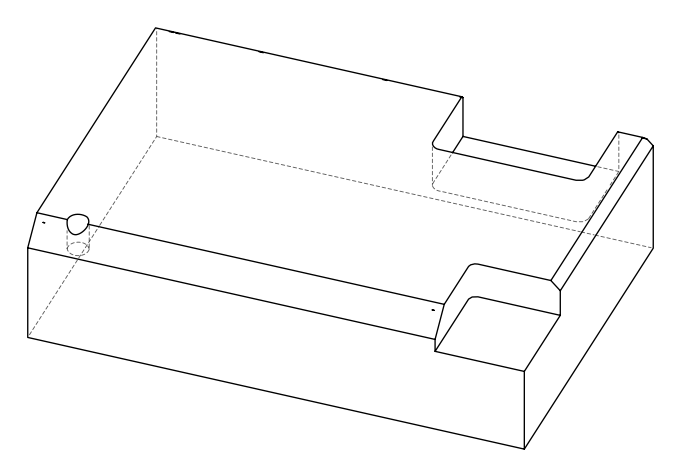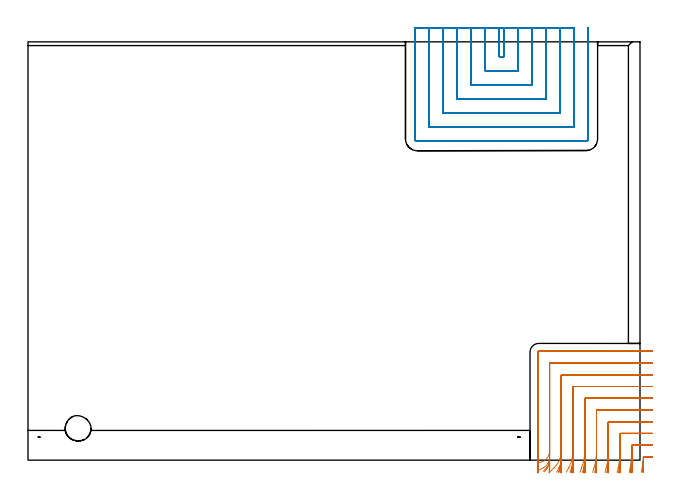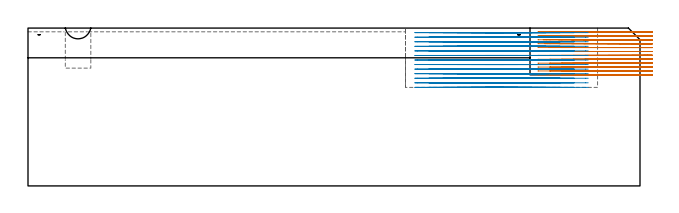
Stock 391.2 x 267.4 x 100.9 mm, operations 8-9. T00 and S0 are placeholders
(PLAN: 9 operations, 5 tool changes, 95 min)
(1 SPOT_DRILL | STEP1POCKET | NXT0321_9005460120000 | 0.03 min | 3 mm3)
(2 DRILL_BLIND_HOLE_INTO_CENTER | STEP1POCKET | NXT0301_128 | 0.11 min | 2762 mm3)
(3 MILL_ROUGH_BLIND_HOLE_CONTOUR | STEP1POCKET | NXT0201_013 | Spiral | 0.78 min | 2572 mm3)
(4 AREA_MILL | FG_CHAMFER_SURFACE | UGT0205_001 | 2.08 min | 701 mm3)
(5 AREA_MILL_1 | FG_CHAMFER_SURFACE_1 | UGT0205_001 | 18.32 min | 59092 mm3)
(6 AREA_MILL_2 | FG_CHAMFER_SURFACE_2 | UGT0205_001 | 4.82 min | 5421 mm3)
(7 AREA_MILL_3 | FG_CHAMFER_SURFACE_3 | UGT0205_001 | 0.32 min | 46 mm3)
(8 MILL_CORNER_NOTCH_RECTANGULAR | CORNER_NOTCH_RECTANGULAR | NXT0201_013 | Follow Part, ap 2.5, ae 75% | 22.7 min | 155088 mm3)
(9 MILL_SLOT | SLOT_PARTIAL_RECTANGULAR | NXT0201_011 | Follow Part, ap 3, ae 75% | 45.79 min | 323006 mm3)
(TOOL NXT0321_9005460120000 | NC Spot Drill, 142deg, 12mm, Carbide, Uncoated | D12 PA142 FL30 Z2)
(TOOL NXT0301_128 | Carbide Drill 12mm [861.1-1200-036A1-GP GC34] | D12 PA150 FL37.4 Z2)
(TOOL NXT0201_013 | ENDMILL 10mm | D10 FL30 Z4)
(TOOL UGT0205_001 | Chamfer Mill 20 x 3 x 45 deg. | D20 FL50 Z2)
(TOOL NXT0201_011 | ENDMILL 12mm [2P460-1200-NA 1630] | D12 FL38 Z6)
(OP 8 MILL_CORNER_NOTCH_RECTANGULAR)
G17 G21 G94 G90
T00 M6
G54
G17 G0 G90 X399.2 Y2.107 S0 M3
G43 Z110.901 H0
Z98.409
G94 G1 X396.2 Y2.1 F250.
X396.04 F500.
X393.759
G3 X393.265 Y1.636 R0.5
G2 X392.543 Y-4.816 R67.5
G1 X392.066 Y-7.778 F250.
G0 Z110.901
X399.2 Y9.608
Z98.409
G1 X396.2 Y9.6
X396.04 F500.
X386.395
G3 X385.9 Y9.105 R0.5
G1 Y5.906
G2 X384.9 Y-5. R60.
G1 X384.355 Y-7.95 F250.
G0 Z110.901
X399.2 Y17.109
Z98.409
G1 X396.2 Y17.1
X396.04 F500.
X378.896
G3 X378.4 Y16.604 R0.5
G1 Y5.906
G2 X377.255 Y-5. R52.5
G1 X376.631 Y-7.935 F250.
G0 Z110.901
X399.2 Y24.611
Z98.409
G1 X396.2 Y24.6
X396.04 F500.
X371.396
G3 X370.9 Y24.104 R0.5
G1 Y5.906
G2 X369.558 Y-5. R45.
G1 X368.831 Y-7.911 F250.
G0 Z110.901
X399.2 Y32.113
Z98.409
G1 X396.2 Y32.1
X396.04 F500.
X363.896
G3 X363.4 Y31.604 R0.5
G1 Y5.906
G2 X361.779 Y-5. R37.5
G1 X360.906 Y-7.87 F250.
G0 Z110.901
X399.2 Y39.616
Z98.409
G1 X396.2 Y39.6
X396.04 F500.
X356.396
G3 X355.9 Y39.104 R0.5
G1 Y5.906
G2 X353.847 Y-5. R30.
G1 X352.757 Y-7.795 F250.
G0 Z110.901
X399.2 Y47.122
Z98.409
G1 X396.2 Y47.101
X396.04 Y47.1 F500.
X348.896
G3 X348.4 Y46.604 R0.5
G1 Y5.906
G2 X345.58 Y-5. R22.5
G1 X344.126 Y-7.624 F250.
G0 Z110.901
X399.2 Y54.633
Z98.409
G1 X396.2 Y54.601
X396.04 Y54.6 F500.
X341.397
G3 X340.9 Y54.103 R0.5
G1 Y5.906
G2 X336.198 Y-5. R15.
G1 X334.017 Y-7.06 F250.
G0 Z110.901
X399.199 Y62.166
Z98.409
G1 X396.2 Y62.102
X396.04 Y62.1 F500.
X333.897
G3 X333.4 Y61.603 R0.5
G1 Y5.906
G2 X326.159 Y-1.589 R7.5
G0 Z110.901
X399.04 Y69.6
Z98.409
G1 X396.04 F250.
X326.4 F500.
G3 X325.9 Y69.1 R0.5
G1 Y5.906
Y2.906 F250.
G0 Z110.901
X399.2 Y2.1
Z95.917
G1 X396.2
X393.895 F500.
G3 X393.4 Y1.606 R0.5
G2 X393.102 Y-4.624 R67.5
G1 X392.82 Y-7.611 F250.
G0 Z110.901
X399.2 Y9.6
Z95.917
G1 X396.2
X386.395 F500.
G3 X385.9 Y9.105 R0.5
G1 Y1.716
G2 X385.523 Y-5. R60.
G1 X385.187 Y-7.981 F250.
G0 Z110.901
X399.2 Y17.1
Z95.917
G1 X396.2
X378.896 F500.
G3 X378.4 Y16.604 R0.5
G1 Y1.716
G2 X377.969 Y-5. R52.5
G1 X377.585 Y-7.975 F250.
G0 Z110.901
X399.2 Y24.6
Z95.917
G1 X396.2
X371.396 F500.
G3 X370.9 Y24.104 R0.5
G1 Y1.716
G2 X370.396 Y-5. R45.
G1 X369.948 Y-7.966 F250.
G0 Z110.901
X399.2 Y32.1
Z95.917
G1 X396.2
X363.896 F500.
G3 X363.4 Y31.604 R0.5
G1 Y1.716
G2 X362.794 Y-5. R37.5
G1 X362.256 Y-7.951 F250.
G0 Z110.901
X399.2 Y39.6
Z95.917
G1 X396.2
X356.396 F500.
G3 X355.9 Y39.104 R0.5
G1 Y1.716
G2 X355.139 Y-5. R30.
G1 X354.467 Y-7.924 F250.
G0 Z110.901
X399.2 Y47.1
Z95.917
G1 X396.2
X348.896 F500.
G3 X348.4 Y46.604 R0.5
G1 Y1.716
G2 X347.374 Y-5. R22.5
G1 X346.479 Y-7.863 F250.
G0 Z110.901
X399.2 Y54.6
Z95.917
G1 X396.2
X341.397 F500.
G3 X340.9 Y54.103 R0.5
G1 Y1.716
G2 X339.312 Y-5. R15.
G1 X337.969 Y-7.682 F250.
G0 Z110.901
X399.2 Y62.1
Z95.917
G1 X396.2
X333.897 F500.
G3 X333.4 Y61.603 R0.5
G1 Y1.716
G2 X329.575 Y-4.821 R7.5
G1 X326.96 Y-6.292 F250.
G0 Z110.901
X399.2 Y69.6
Z95.917
G1 X396.2
X326.4 F500.
G3 X325.9 Y69.1 R0.5
G1 Y1.716
Y-1.284 F250.
G0 Z110.901
X399.2 Y2.1
Z93.425
G1 X396.2
X393.895 F500.
G3 X393.4 Y1.605 R0.5
G1 Y0.09
G2 X393.239 Y-4.565 R67.5
G1 X393.032 Y-7.558 F250.
G0 Z110.901
X399.2 Y9.6
Z93.425
G1 X396.2
X386.395 F500.
G3 X385.9 Y9.105 R0.5
G1 Y0.09
G2 X385.684 Y-5. R60.
G1 X385.429 Y-7.989 F250.
G0 Z110.901
X399.2 Y17.1
Z93.425
G1 X396.2
X378.896 F500.
G3 X378.4 Y16.604 R0.5
G1 Y0.09
G2 X378.153 Y-5. R52.5
G1 X377.862 Y-7.986 F250.
G0 Z110.901
X399.2 Y24.6
Z93.425
G1 X396.2
X371.396 F500.
G3 X370.9 Y24.104 R0.5
G1 Y0.09
G2 X370.611 Y-5. R45.
G1 X370.272 Y-7.981 F250.
G0 Z110.901
X399.2 Y32.1
Z93.425
G1 X396.2
X363.896 F500.
G3 X363.4 Y31.604 R0.5
G1 Y0.09
G2 X363.053 Y-5. R37.5
G1 X362.646 Y-7.972 F250.
G0 Z110.901
X399.2 Y39.6
Z93.425
G1 X396.2
X356.396 F500.
G3 X355.9 Y39.104 R0.5
G1 Y0.09
G2 X355.465 Y-5. R30.
G1 X354.956 Y-7.957 F250.
G0 Z110.901
X399.2 Y47.1
Z93.425
G1 X396.2
X348.896 F500.
G3 X348.4 Y46.604 R0.5
G1 Y0.09
G2 X347.817 Y-5. R22.5
G1 X347.138 Y-7.922 F250.
G0 Z110.901
X399.2 Y54.6
Z93.425
G1 X396.2
X341.397 F500.
G3 X340.9 Y54.103 R0.5
G1 Y0.09
G2 X340.01 Y-5. R15.
G1 X338.992 Y-7.822 F250.
G0 Z110.901
X399.2 Y62.1
Z93.425
G1 X396.2
X333.897 F500.
G3 X333.4 Y61.603 R0.5
G1 Y0.09
G2 X331.408 Y-5. R7.5
G1 X329.372 Y-7.203 F250.
G0 Z110.901
X399.2 Y69.6
Z93.425
G1 X396.2
X326.4 F500.
G3 X325.9 Y69.1 R0.5
G1 Y0.09
Y-2.91 F250.
G0 Z110.901
X399.2 Y2.1
Z90.934
G1 X396.2
X393.895 F500.
G3 X393.4 Y1.605 R0.5
G1 Y-0.61
G2 X393.285 Y-4.544 R67.5
G1 X393.11 Y-7.539 F250.
G0 Z110.901
X399.2 Y9.6
Z90.934
G1 X396.2
X386.395 F500.
G3 X385.9 Y9.105 R0.5
G1 Y-0.61
G2 X385.739 Y-5. R60.
G1 X385.52 Y-7.992 F250.
G0 Z110.901
X399.2 Y17.1
Z90.934
G1 X396.2
X378.896 F500.
G3 X378.4 Y16.604 R0.5
G1 Y-0.61
G2 X378.216 Y-5. R52.5
G1 X377.965 Y-7.989 F250.
G0 Z110.901
X399.2 Y24.6
Z90.934
G1 X396.2
X371.396 F500.
G3 X370.9 Y24.104 R0.5
G1 Y-0.61
G2 X370.685 Y-5. R45.
G1 X370.393 Y-7.986 F250.
G0 Z110.901
X399.2 Y32.1
Z90.934
G1 X396.2
X363.896 F500.
G3 X363.4 Y31.604 R0.5
G1 Y-0.61
G2 X363.142 Y-5. R37.5
G1 X362.791 Y-7.979 F250.
G0 Z110.901
X399.2 Y39.6
Z90.934
G1 X396.2
X356.396 F500.
G3 X355.9 Y39.104 R0.5
G1 Y-0.61
G2 X355.577 Y-5. R30.
G1 X355.138 Y-7.968 F250.
G0 Z110.901
X399.2 Y47.1
Z90.934
G1 X396.2
X348.896 F500.
G3 X348.4 Y46.604 R0.5
G1 Y-0.61
G2 X347.968 Y-5. R22.5
G1 X347.382 Y-7.942 F250.
G0 Z110.901
X399.2 Y54.6
Z90.934
G1 X396.2
X341.397 F500.
G3 X340.9 Y54.103 R0.5
G1 Y-0.61
G2 X340.243 Y-5. R15.
G1 X339.365 Y-7.869 F250.
G0 Z110.901
X399.2 Y62.1
Z90.934
G1 X396.2
X333.897 F500.
G3 X333.4 Y61.603 R0.5
G1 Y-0.61
G2 X331.981 Y-5. R7.5
G1 X330.225 Y-7.432 F250.
G0 Z110.901
X399.2 Y69.6
Z90.934
G1 X396.2
X326.4 F500.
G3 X325.9 Y69.1 R0.5
G1 Y-0.61
Y-3.61 F250.
G0 Z110.901
X399.2 Y2.1
Z88.442
G1 X396.2
X393.895 F500.
G3 X393.4 Y1.605 R0.5
G1 Y-4.064
G2 X393.399 Y-4.491 R67.5
G1 X393.38 Y-7.491 F250.
G0 Z110.901
X399.2 Y9.6
Z88.442
G1 X396.2
X386.395 F500.
G3 X385.9 Y9.105 R0.5
G1 Y-4.064
G2 X385.893 Y-5. R60.
G1 X385.846 Y-8. F250.
G0 Z110.901
X399.2 Y17.1
Z88.442
G1 X396.2
X378.896 F500.
G3 X378.4 Y16.604 R0.5
G1 Y-4.064
G2 X378.392 Y-5. R52.5
G1 X378.338 Y-8. F250.
G0 Z110.901
X399.2 Y24.6
Z88.442
G1 X396.2
X371.396 F500.
G3 X370.9 Y24.104 R0.5
G1 Y-4.064
G2 X370.89 Y-5. R45.
G1 X370.828 Y-7.999 F250.
G0 Z110.901
X399.2 Y32.1
Z88.442
G1 X396.2
X363.896 F500.
G3 X363.4 Y31.604 R0.5
G1 Y-4.064
G2 X363.388 Y-5. R37.5
G1 X363.313 Y-7.999 F250.
G0 Z110.901
X399.2 Y39.6
Z88.442
G1 X396.2
X356.396 F500.
G3 X355.9 Y39.104 R0.5
G1 Y-4.064
G2 X355.885 Y-5. R30.
G1 X355.792 Y-7.999 F250.
G0 Z110.901
X399.2 Y47.1
Z88.442
G1 X396.2
X348.896 F500.
G3 X348.4 Y46.604 R0.5
G1 Y-4.064
G2 X348.381 Y-5. R22.5
G1 X348.256 Y-7.997 F250.
G0 Z110.901
X399.2 Y54.6
Z88.442
G1 X396.2
X341.397 F500.
G3 X340.9 Y54.103 R0.5
G1 Y-4.064
G2 X340.871 Y-5. R15.
G1 X340.684 Y-7.994 F250.
G0 Z110.901
X399.2 Y62.1
Z88.442
G1 X396.2
X333.897 F500.
G3 X333.4 Y61.603 R0.5
G1 Y-4.064
G2 X333.341 Y-5. R7.5
G1 X332.967 Y-7.977 F250.
G0 Z110.901
X399.2 Y69.6
Z88.442
G1 X396.2
X326.4 F500.
G3 X325.9 Y69.1 R0.5
G1 Y-4.064
Y-7.064 F250.
G0 Z110.901
X399.2 Y2.1
Z85.95
G1 X396.2
X393.895 F500.
G3 X393.4 Y1.605 R0.5
G1 Y-4.49
Y-7.49 F250.
G0 Z110.901
X399.2 Y9.6
Z85.95
G1 X396.2
X386.395 F500.
G3 X385.9 Y9.105 R0.5
G1 Y1.605
Y-5.
X385.899 Y-8. F250.
G0 Z110.901
X399.2 Y17.1
Z85.95
G1 X396.2
X378.896 F500.
G3 X378.4 Y16.604 R0.5
G1 Y9.105
Y-5.
X378.399 Y-8. F250.
G0 Z110.901
X399.2 Y24.6
Z85.95
G1 X396.2
X371.396 F500.
G3 X370.9 Y24.104 R0.5
G1 Y16.604
Y-5.
X370.899 Y-8. F250.
G0 Z110.901
X399.2 Y32.1
Z85.95
G1 X396.2
X363.896 F500.
G3 X363.4 Y31.604 R0.5
G1 Y24.104
Y-5.
X363.399 Y-8. F250.
G0 Z110.901
X399.2 Y39.6
Z85.95
G1 X396.2
X356.396 F500.
G3 X355.9 Y39.104 R0.5
G1 Y31.604
Y-5.
X355.899 Y-8. F250.
G0 Z110.901
X399.2 Y47.1
Z85.95
G1 X396.2
X348.896 F500.
G3 X348.4 Y46.604 R0.5
G1 Y39.104
Y-5.
X348.398 Y-8. F250.
G0 Z110.901
X399.2 Y54.6
Z85.95
G1 X396.2
X341.397 F500.
G3 X340.9 Y54.103 R0.5
G1 Y46.604
Y-5.
X340.898 Y-8. F250.
G0 Z110.901
X399.2 Y62.1
Z85.95
G1 X396.2
X333.897 F500.
G3 X333.4 Y61.603 R0.5
G1 Y54.103
Y-5.
X333.395 Y-8. F250.
G0 Z110.901
X399.2 Y69.6
Z85.95
G1 X396.2
X326.4 F500.
G3 X325.9 Y69.1 R0.5
G1 Y-4.989
Y-7.989 F250.
G0 Z110.901
X399.2 Y2.1
Z83.459
G1 X396.2
X393.895 F500.
G3 X393.4 Y1.605 R0.5
G1 Y-4.49
Y-7.49 F250.
G0 Z110.901
X399.2 Y9.6
Z83.459
G1 X396.2
X386.395 F500.
G3 X385.9 Y9.105 R0.5
G1 Y-5.
Y-8. F250.
G0 Z110.901
X399.2 Y17.1
Z83.459
G1 X396.2
X378.896 F500.
G3 X378.4 Y16.604 R0.5
G1 Y-5.
Y-8. F250.
G0 Z110.901
X399.2 Y24.6
Z83.459
G1 X396.2
X371.396 F500.
G3 X370.9 Y24.104 R0.5
G1 Y-5.
Y-8. F250.
G0 Z110.901
X399.2 Y32.1
Z83.459
G1 X396.2
X363.896 F500.
G3 X363.4 Y31.604 R0.5
G1 Y-5.
Y-8. F250.
G0 Z110.901
X399.2 Y39.6
Z83.459
G1 X396.2
X356.396 F500.
G3 X355.9 Y39.104 R0.5
G1 Y-5.
Y-8. F250.
G0 Z110.901
X399.2 Y47.1
Z83.459
G1 X396.2
X348.896 F500.
G3 X348.4 Y46.604 R0.5
G1 Y-5.
Y-8. F250.
G0 Z110.901
X399.2 Y54.6
Z83.459
G1 X396.2
X341.397 F500.
G3 X340.9 Y54.103 R0.5
G1 Y-5.
Y-8. F250.
G0 Z110.901
X399.2 Y62.1
Z83.459
G1 X396.2
X333.897 F500.
G3 X333.4 Y61.603 R0.5
G1 Y-5.
Y-8. F250.
G0 Z110.901
X399.2 Y69.6
Z83.459
G1 X396.2
X326.4 F500.
G3 X325.9 Y69.1 R0.5
G1 Y-5.
Y-8. F250.
G0 Z110.901
X399.2 Y2.1
Z80.967
G1 X396.2
X393.895 F500.
G3 X393.4 Y1.605 R0.5
G1 Y-4.49
Y-7.49 F250.
G0 Z110.901
X399.2 Y9.6
Z80.967
G1 X396.2
X386.395 F500.
G3 X385.9 Y9.105 R0.5
G1 Y-5.
Y-8. F250.
G0 Z110.901
X399.2 Y17.1
Z80.967
G1 X396.2
X378.896 F500.
G3 X378.4 Y16.604 R0.5
G1 Y-5.
Y-8. F250.
G0 Z110.901
X399.2 Y24.6
Z80.967
G1 X396.2
X371.396 F500.
G3 X370.9 Y24.104 R0.5
G1 Y-5.
Y-8. F250.
G0 Z110.901
X399.2 Y32.1
Z80.967
G1 X396.2
X363.896 F500.
G3 X363.4 Y31.604 R0.5
G1 Y-5.
Y-8. F250.
G0 Z110.901
X399.2 Y39.6
Z80.967
G1 X396.2
X356.396 F500.
G3 X355.9 Y39.104 R0.5
G1 Y-5.
Y-8. F250.
G0 Z110.901
X399.2 Y47.1
Z80.967
G1 X396.2
X348.896 F500.
G3 X348.4 Y46.604 R0.5
G1 Y-5.
Y-8. F250.
G0 Z110.901
X399.2 Y54.6
Z80.967
G1 X396.2
X341.397 F500.
G3 X340.9 Y54.103 R0.5
G1 Y-5.
Y-8. F250.
G0 Z110.901
X399.2 Y62.1
Z80.967
G1 X396.2
X333.897 F500.
G3 X333.4 Y61.603 R0.5
G1 Y-5.
Y-8. F250.
G0 Z110.901
X399.2 Y69.6
Z80.967
G1 X396.2
X326.4 F500.
G3 X325.9 Y69.1 R0.5
G1 Y-5.
Y-8. F250.
G0 Z110.901
X399.2 Y2.1
Z78.475
G1 X396.2
X393.895 F500.
G3 X393.4 Y1.605 R0.5
G1 Y-4.49
Y-7.49 F250.
G0 Z110.901
X399.2 Y9.6
Z78.475
G1 X396.2
X386.395 F500.
G3 X385.9 Y9.105 R0.5
G1 Y-5.
Y-8. F250.
G0 Z110.901
X399.2 Y17.1
Z78.475
G1 X396.2
X378.896 F500.
G3 X378.4 Y16.604 R0.5
G1 Y-5.
Y-8. F250.
G0 Z110.901
X399.2 Y24.6
Z78.475
G1 X396.2
X371.396 F500.
G3 X370.9 Y24.104 R0.5
G1 Y-5.
Y-8. F250.
G0 Z110.901
X399.2 Y32.1
Z78.475
G1 X396.2
X363.896 F500.
G3 X363.4 Y31.604 R0.5
G1 Y-5.
Y-8. F250.
G0 Z110.901
X399.2 Y39.6
Z78.475
G1 X396.2
X356.396 F500.
G3 X355.9 Y39.104 R0.5
G1 Y-5.
Y-8. F250.
G0 Z110.901
X399.2 Y47.1
Z78.475
G1 X396.2
X348.896 F500.
G3 X348.4 Y46.604 R0.5
G1 Y-5.
Y-8. F250.
G0 Z110.901
X399.2 Y54.6
Z78.475
G1 X396.2
X341.397 F500.
G3 X340.9 Y54.103 R0.5
G1 Y-5.
Y-8. F250.
G0 Z110.901
X399.2 Y62.1
Z78.475
G1 X396.2
X333.897 F500.
G3 X333.4 Y61.603 R0.5
G1 Y-5.
Y-8. F250.
G0 Z110.901
X399.2 Y69.6
Z78.475
G1 X396.2
X326.4 F500.
G3 X325.9 Y69.1 R0.5
G1 Y-5.
Y-8. F250.
G0 Z110.901
X399.2 Y2.1
Z75.983
G1 X396.2
X393.895 F500.
G3 X393.4 Y1.605 R0.5
G1 Y-4.49
Y-7.49 F250.
G0 Z110.901
X399.2 Y9.6
Z75.983
G1 X396.2
X386.395 F500.
G3 X385.9 Y9.105 R0.5
G1 Y-5.
Y-8. F250.
G0 Z110.901
X399.2 Y17.1
Z75.983
G1 X396.2
X378.896 F500.
G3 X378.4 Y16.604 R0.5
G1 Y-5.
Y-8. F250.
G0 Z110.901
X399.2 Y24.6
Z75.983
G1 X396.2
X371.396 F500.
G3 X370.9 Y24.104 R0.5
G1 Y-5.
Y-8. F250.
G0 Z110.901
X399.2 Y32.1
Z75.983
G1 X396.2
X363.896 F500.
G3 X363.4 Y31.604 R0.5
G1 Y-5.
Y-8. F250.
G0 Z110.901
X399.2 Y39.6
Z75.983
G1 X396.2
X356.396 F500.
G3 X355.9 Y39.104 R0.5
G1 Y-5.
Y-8. F250.
G0 Z110.901
X399.2 Y47.1
Z75.983
G1 X396.2
X348.896 F500.
G3 X348.4 Y46.604 R0.5
G1 Y-5.
Y-8. F250.
G0 Z110.901
X399.2 Y54.6
Z75.983
G1 X396.2
X341.397 F500.
G3 X340.9 Y54.103 R0.5
G1 Y-5.
Y-8. F250.
G0 Z110.901
X399.2 Y62.1
Z75.983
G1 X396.2
X333.897 F500.
G3 X333.4 Y61.603 R0.5
G1 Y-5.
Y-8. F250.
G0 Z110.901
X399.2 Y69.6
Z75.983
G1 X396.2
X326.4 F500.
G3 X325.9 Y69.1 R0.5
G1 Y-5.
Y-8. F250.
G0 Z110.901
X399.2 Y2.1
Z73.492
G1 X396.2
X393.895 F500.
G3 X393.4 Y1.605 R0.5
G1 Y-4.49
Y-7.49 F250.
G0 Z110.901
X399.2 Y9.6
Z73.492
G1 X396.2
X386.395 F500.
G3 X385.9 Y9.105 R0.5
G1 Y-5.
Y-8. F250.
G0 Z110.901
X399.2 Y17.1
Z73.492
G1 X396.2
X378.896 F500.
G3 X378.4 Y16.604 R0.5
G1 Y-5.
Y-8. F250.
G0 Z110.901
X399.2 Y24.6
Z73.492
G1 X396.2
X371.396 F500.
G3 X370.9 Y24.104 R0.5
G1 Y-5.
Y-8. F250.
G0 Z110.901
X399.2 Y32.1
Z73.492
G1 X396.2
X363.896 F500.
G3 X363.4 Y31.604 R0.5
G1 Y-5.
Y-8. F250.
G0 Z110.901
X399.2 Y39.6
Z73.492
G1 X396.2
X356.396 F500.
G3 X355.9 Y39.104 R0.5
G1 Y-5.
Y-8. F250.
G0 Z110.901
X399.2 Y47.1
Z73.492
G1 X396.2
X348.896 F500.
G3 X348.4 Y46.604 R0.5
G1 Y-5.
Y-8. F250.
G0 Z110.901
X399.2 Y54.6
Z73.492
G1 X396.2
X341.397 F500.
G3 X340.9 Y54.103 R0.5
G1 Y-5.
Y-8. F250.
G0 Z110.901
X399.2 Y62.1
Z73.492
G1 X396.2
X333.897 F500.
G3 X333.4 Y61.603 R0.5
G1 Y-5.
Y-8. F250.
G0 Z110.901
X399.2 Y69.6
Z73.492
G1 X396.2
X326.4 F500.
G3 X325.9 Y69.1 R0.5
G1 Y-5.
Y-8. F250.
G0 Z110.901
X399.2 Y2.1
Z71.
G1 X396.2
X393.895 F500.
G3 X393.4 Y1.605 R0.5
G1 Y-4.49
Y-7.49 F250.
G0 Z110.901
X399.2 Y9.6
Z71.
G1 X396.2
X386.395 F500.
G3 X385.9 Y9.105 R0.5
G1 Y-5.
Y-8. F250.
G0 Z110.901
X399.2 Y17.1
Z71.
G1 X396.2
X378.896 F500.
G3 X378.4 Y16.604 R0.5
G1 Y-5.
Y-8. F250.
G0 Z110.901
X399.2 Y24.6
Z71.
G1 X396.2
X371.396 F500.
G3 X370.9 Y24.104 R0.5
G1 Y-5.
Y-8. F250.
G0 Z110.901
X399.2 Y32.1
Z71.
G1 X396.2
X363.896 F500.
G3 X363.4 Y31.604 R0.5
G1 Y-5.
Y-8. F250.
G0 Z110.901
X399.2 Y39.6
Z71.
G1 X396.2
X356.396 F500.
G3 X355.9 Y39.104 R0.5
G1 Y-5.
Y-8. F250.
G0 Z110.901
X399.2 Y47.1
Z71.
G1 X396.2
X348.896 F500.
G3 X348.4 Y46.604 R0.5
G1 Y-5.
Y-8. F250.
G0 Z110.901
X399.2 Y54.6
Z71.
G1 X396.2
X341.397 F500.
G3 X340.9 Y54.103 R0.5
G1 Y-5.
Y-8. F250.
G0 Z110.901
X399.2 Y62.1
Z71.
G1 X396.2
X333.897 F500.
G3 X333.4 Y61.603 R0.5
G1 Y-5.
Y-8. F250.
G0 Z110.901
X399.2 Y69.6
Z71.
G1 X396.2
X326.4 F500.
G3 X325.9 Y69.1 R0.5
G1 Y-5.
Y-8. F250.
G0 Z110.901
M5
M2
(OP 9 MILL_SLOT)
G17 G21 G94 G90
T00 M6
G54
G17 G0 G90 X301.3 Y276.4 S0 M3
G43 Z110.901 H1
Z97.985
G94 G1 Y273.4 F250.
Y257.8 F500.
X304.1
Y273.4
Y276.4 F250.
X292.3
Y273.4
Y248.8 F500.
X313.1
Y273.4
Y276.4 F250.
X283.3
Y273.4
Y239.8 F500.
X322.1
Y273.4
Y276.4 F250.
X274.3
Y273.4
Y230.8 F500.
X331.1
Y273.4
Y276.4 F250.
X265.3
Y273.4
Y221.8 F500.
X340.1
Y273.4
Y276.4 F250.
X256.3
Y273.4
Y212.8 F500.
X349.1
Y273.4
Y276.4 F250.
X247.3
Y273.4
Y205.4 F500.
G3 X248.9 Y203.8 R1.6
G1 X356.5
G3 X358.1 Y205.4 R1.6
G1 Y273.4
Y276.4 F250.
G0 X301.3 Z95.07
G1 Y273.4
Y257.8 F500.
X304.1
Y273.4
Y276.4 F250.
X292.3
Y273.4
Y248.8 F500.
X313.1
Y273.4
Y276.4 F250.
X283.3
Y273.4
Y239.8 F500.
X322.1
Y273.4
Y276.4 F250.
X274.3
Y273.4
Y230.8 F500.
X331.1
Y273.4
Y276.4 F250.
X265.3
Y273.4
Y221.8 F500.
X340.1
Y273.4
Y276.4 F250.
X256.3
Y273.4
Y212.8 F500.
X349.1
Y273.4
Y276.4 F250.
X247.3
Y273.4
Y205.4 F500.
G3 X248.9 Y203.8 R1.6
G1 X356.5
G3 X358.1 Y205.4 R1.6
G1 Y273.4
Y276.4 F250.
G0 X301.3 Z92.154
G1 Y273.4
Y257.8 F500.
X304.1
Y273.4
Y276.4 F250.
X292.3
Y273.4
Y248.8 F500.
X313.1
Y273.4
Y276.4 F250.
X283.3
Y273.4
Y239.8 F500.
X322.1
Y273.4
Y276.4 F250.
X274.3
Y273.4
Y230.8 F500.
X331.1
Y273.4
Y276.4 F250.
X265.3
Y273.4
Y221.8 F500.
X340.1
Y273.4
Y276.4 F250.
X256.3
Y273.4
Y212.8 F500.
X349.1
Y273.4
Y276.4 F250.
X247.3
Y273.4
Y205.4 F500.
G3 X248.9 Y203.8 R1.6
G1 X356.5
G3 X358.1 Y205.4 R1.6
G1 Y273.4
Y276.4 F250.
G0 X301.3 Z89.239
G1 Y273.4
Y257.8 F500.
X304.1
Y273.4
Y276.4 F250.
X292.3
Y273.4
Y248.8 F500.
X313.1
Y273.4
Y276.4 F250.
X283.3
Y273.4
Y239.8 F500.
X322.1
Y273.4
Y276.4 F250.
X274.3
Y273.4
Y230.8 F500.
X331.1
Y273.4
Y276.4 F250.
X265.3
Y273.4
Y221.8 F500.
X340.1
Y273.4
Y276.4 F250.
X256.3
Y273.4
Y212.8 F500.
X349.1
Y273.4
Y276.4 F250.
X247.3
Y273.4
Y205.4 F500.
G3 X248.9 Y203.8 R1.6
G1 X356.5
G3 X358.1 Y205.4 R1.6
G1 Y273.4
Y276.4 F250.
G0 X301.3 Z86.323
G1 Y273.4
Y257.8 F500.
X304.1
Y273.4
Y276.4 F250.
X292.3
Y273.4
Y248.8 F500.
X313.1
Y273.4
Y276.4 F250.
X283.3
Y273.4
Y239.8 F500.
X322.1
Y273.4
Y276.4 F250.
X274.3
Y273.4
Y230.8 F500.
X331.1
Y273.4
Y276.4 F250.
X265.3
Y273.4
Y221.8 F500.
X340.1
Y273.4
Y276.4 F250.
X256.3
Y273.4
Y212.8 F500.
X349.1
Y273.4
Y276.4 F250.
X247.3
Y273.4
Y205.4 F500.
G3 X248.9 Y203.8 R1.6
G1 X356.5
G3 X358.1 Y205.4 R1.6
G1 Y273.4
Y276.4 F250.
G0 X301.3 Z83.408
G1 Y273.4
Y257.8 F500.
X304.1
Y273.4
Y276.4 F250.
X292.3
Y273.4
Y248.8 F500.
X313.1
Y273.4
Y276.4 F250.
X283.3
Y273.4
Y239.8 F500.
X322.1
Y273.4
Y276.4 F250.
X274.3
Y273.4
Y230.8 F500.
X331.1
Y273.4
Y276.4 F250.
X265.3
Y273.4
Y221.8 F500.
X340.1
Y273.4
Y276.4 F250.
X256.3
Y273.4
Y212.8 F500.
X349.1
Y273.4
Y276.4 F250.
X247.3
Y273.4
Y205.4 F500.
G3 X248.9 Y203.8 R1.6
G1 X356.5
G3 X358.1 Y205.4 R1.6
G1 Y273.4
Y276.4 F250.
G0 X301.3 Z80.493
G1 Y273.4
Y257.8 F500.
X304.1
Y273.4
Y276.4 F250.
X292.3
Y273.4
Y248.8 F500.
X313.1
Y273.4
Y276.4 F250.
X283.3
Y273.4
Y239.8 F500.
X322.1
Y273.4
Y276.4 F250.
X274.3
Y273.4
Y230.8 F500.
X331.1
Y273.4
Y276.4 F250.
X265.3
Y273.4
Y221.8 F500.
X340.1
Y273.4
Y276.4 F250.
X256.3
Y273.4
Y212.8 F500.
X349.1
Y273.4
Y276.4 F250.
X247.3
Y273.4
Y205.4 F500.
G3 X248.9 Y203.8 R1.6
G1 X356.5
G3 X358.1 Y205.4 R1.6
G1 Y273.4
Y276.4 F250.
G0 X301.3 Z77.577
G1 Y273.4
Y257.8 F500.
X304.1
Y273.4
Y276.4 F250.
X292.3
Y273.4
Y248.8 F500.
X313.1
Y273.4
Y276.4 F250.
X283.3
Y273.4
Y239.8 F500.
X322.1
Y273.4
Y276.4 F250.
X274.3
Y273.4
Y230.8 F500.
X331.1
Y273.4
Y276.4 F250.
X265.3
Y273.4
Y221.8 F500.
X340.1
Y273.4
Y276.4 F250.
X256.3
Y273.4
Y212.8 F500.
X349.1
Y273.4
Y276.4 F250.
X247.3
Y273.4
Y205.4 F500.
G3 X248.9 Y203.8 R1.6
G1 X356.5
G3 X358.1 Y205.4 R1.6
G1 Y273.4
Y276.4 F250.
G0 X301.3 Z74.662
G1 Y273.4
Y257.8 F500.
X304.1
Y273.4
Y276.4 F250.
X292.3
Y273.4
Y248.8 F500.
X313.1
Y273.4
Y276.4 F250.
X283.3
Y273.4
Y239.8 F500.
X322.1
Y273.4
Y276.4 F250.
X274.3
Y273.4
Y230.8 F500.
X331.1
Y273.4
Y276.4 F250.
X265.3
Y273.4
Y221.8 F500.
X340.1
Y273.4
Y276.4 F250.
X256.3
Y273.4
Y212.8 F500.
X349.1
Y273.4
Y276.4 F250.
X247.3
Y273.4
Y205.4 F500.
G3 X248.9 Y203.8 R1.6
G1 X356.5
G3 X358.1 Y205.4 R1.6
G1 Y273.4
Y276.4 F250.
G0 X301.3 Z71.746
G1 Y273.4
Y257.8 F500.
X304.1
Y273.4
Y276.4 F250.
X292.3
Y273.4
Y248.8 F500.
X313.1
Y273.4
Y276.4 F250.
X283.3
Y273.4
Y239.8 F500.
X322.1
Y273.4
Y276.4 F250.
X274.3
Y273.4
Y230.8 F500.
X331.1
Y273.4
Y276.4 F250.
X265.3
Y273.4
Y221.8 F500.
X340.1
Y273.4
Y276.4 F250.
X256.3
Y273.4
Y212.8 F500.
X349.1
Y273.4
Y276.4 F250.
X247.3
Y273.4
Y205.4 F500.
G3 X248.9 Y203.8 R1.6
G1 X356.5
G3 X358.1 Y205.4 R1.6
G1 Y273.4
Y276.4 F250.
G0 X301.3 Z68.831
G1 Y273.4
Y257.8 F500.
X304.1
Y273.4
Y276.4 F250.
X292.3
Y273.4
Y248.8 F500.
X313.1
Y273.4
Y276.4 F250.
X283.3
Y273.4
Y239.8 F500.
X322.1
Y273.4
Y276.4 F250.
X274.3
Y273.4
Y230.8 F500.
X331.1
Y273.4
Y276.4 F250.
X265.3
Y273.4
Y221.8 F500.
X340.1
Y273.4
Y276.4 F250.
X256.3
Y273.4
Y212.8 F500.
X349.1
Y273.4
Y276.4 F250.
X247.3
Y273.4
Y205.4 F500.
G3 X248.9 Y203.8 R1.6
G1 X356.5
G3 X358.1 Y205.4 R1.6
G1 Y273.4
Y276.4 F250.
G0 X301.3 Z65.915
G1 Y273.4
Y257.8 F500.
X304.1
Y273.4
Y276.4 F250.
X292.3
Y273.4
Y248.8 F500.
X313.1
Y273.4
Y276.4 F250.
X283.3
Y273.4
Y239.8 F500.
X322.1
Y273.4
Y276.4 F250.
X274.3
Y273.4
Y230.8 F500.
X331.1
Y273.4
Y276.4 F250.
X265.3
Y273.4
Y221.8 F500.
X340.1
Y273.4
Y276.4 F250.
X256.3
Y273.4
Y212.8 F500.
X349.1
Y273.4
Y276.4 F250.
X247.3
Y273.4
Y205.4 F500.
G3 X248.9 Y203.8 R1.6
G1 X356.5
G3 X358.1 Y205.4 R1.6
G1 Y273.4
Y276.4 F250.
G0 X301.3 Z63.
G1 Y273.4
Y257.8 F500.
X304.1
Y273.4
Y276.4 F250.
X292.3
Y273.4
Y248.8 F500.
X313.1
Y273.4
Y276.4 F250.
X283.3
Y273.4
Y239.8 F500.
X322.1
Y273.4
Y276.4 F250.
X274.3
Y273.4
Y230.8 F500.
X331.1
Y273.4
Y276.4 F250.
X265.3
Y273.4
Y221.8 F500.
X340.1
Y273.4
Y276.4 F250.
X256.3
Y273.4
Y212.8 F500.
X349.1
Y273.4
Y276.4 F250.
X247.3
Y273.4
Y205.4 F500.
G3 X248.9 Y203.8 R1.6
G1 X356.5
G3 X358.1 Y205.4 R1.6
G1 Y273.4
Y276.4 F250.
G0 Z110.901
M5
M2
